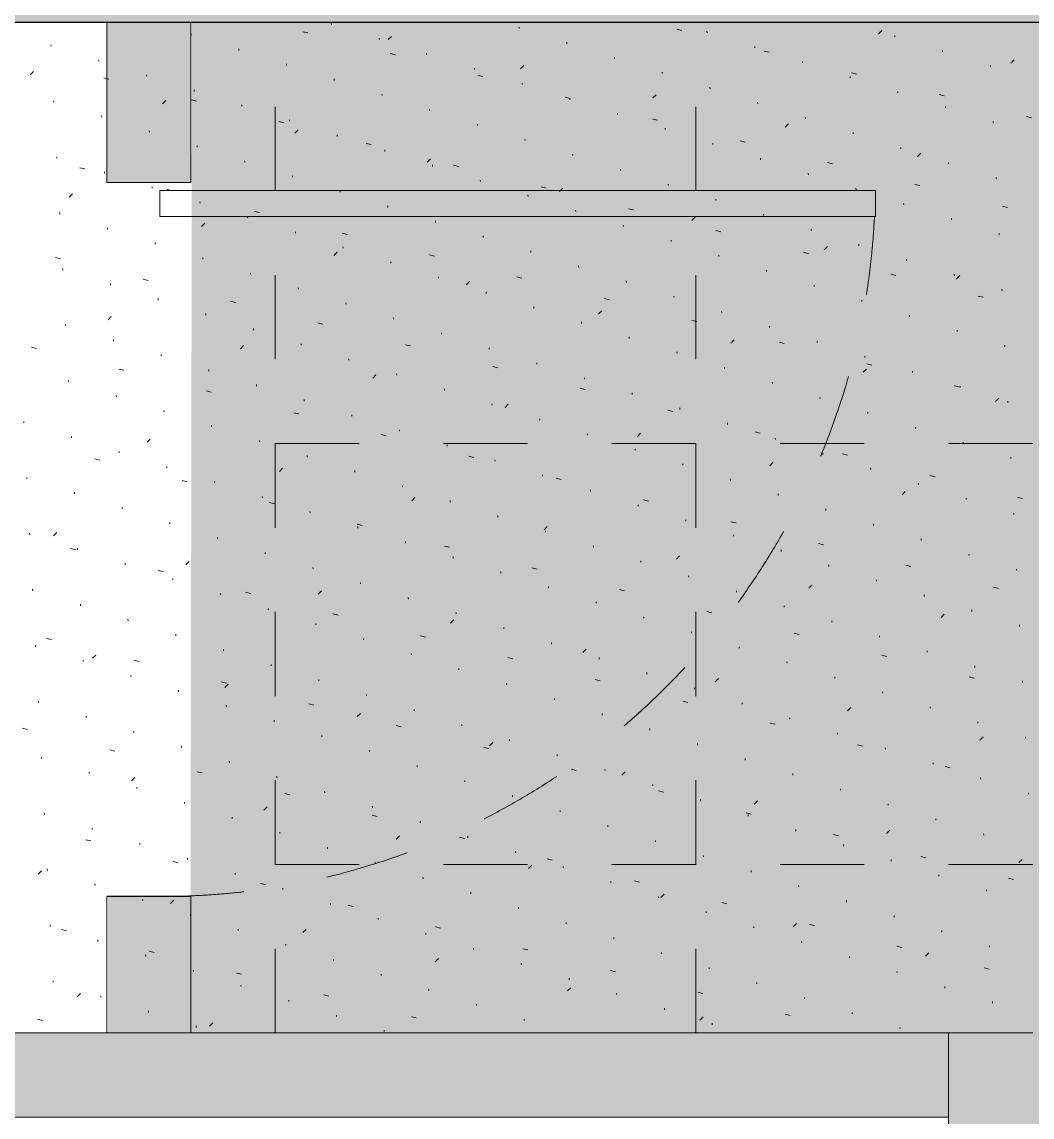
# Model space of a CAD drawing. Header units: metres. Extents: x 106 to 148.5, y -12.7 to 30.
# Drawn here: x 138.934 to 140.134, y 15.143 to 16.444 of the extents above; entities that cross this region are included whole.
import ezdxf

# ---------------------------------------------------------------- set-up
doc = ezdxf.new("R2010")
doc.units = ezdxf.units.M
doc.header["$LTSCALE"] = 0.508
doc.linetypes.add('STYLE_05', pattern=[0.208282, 0.069427, -0.138855])
doc.layers.add('Campiture', color=7, linetype='Continuous')
doc.layers.add('Palazzina IT', color=7, linetype='Continuous')

# ---------------------------------------------------------------- blocks, each defined once
blk = doc.blocks.new('Gruppo')
at = {"color": 253, "linetype": 'Continuous', "lineweight": 13}
for p, q in [((-25.9056, 135.9455), (-25.9057, 135.9472)), ((-25.6824, 135.9406), (-25.6825, 135.9423)), ((-26.0721, 135.9326), (-26.0722, 135.9343)), ((-25.9335, 135.9354), (-25.9394, 135.9368)), ((-25.8489, 135.9277), (-25.849, 135.9294)), ((-25.8343, 135.9314), (-25.8382, 135.9275)), ((-25.4894, 135.9384), (-25.4953, 135.9399)), ((-25.4593, 135.9357), (-25.4594, 135.9374)), ((-25.2518, 135.9383), (-25.2557, 135.9344)), ((-25.2361, 135.9307), (-25.2362, 135.9325)), ((-26.2386, 135.9197), (-26.2387, 135.9214)), ((-26.0154, 135.9147), (-26.0155, 135.9165)), ((-25.6258, 135.9227), (-25.6259, 135.9245)), ((-25.4026, 135.9178), (-25.4027, 135.9195)), ((-26.1819, 135.9018), (-26.182, 135.9035)), ((-25.8296, 135.9095), (-25.8356, 135.9109)), ((-25.7923, 135.9098), (-25.7924, 135.9115)), ((-25.5691, 135.9049), (-25.5692, 135.9066)), ((-25.3855, 135.9125), (-25.3914, 135.914)), ((-25.1795, 135.9129), (-25.1796, 135.9146)), ((-25.0946, 135.9037), (-25.0985, 135.8997)), ((-25.9588, 135.8969), (-25.9589, 135.8986)), ((-25.7356, 135.892), (-25.7357, 135.8937)), ((-25.6771, 135.8967), (-25.681, 135.8928)), ((-25.346, 135.9), (-25.3461, 135.9017)), ((-25.1228, 135.8951), (-25.1229, 135.8968)), ((-26.2596, 135.8898), (-26.2635, 135.8859)), ((-26.1699, 135.8805), (-26.1758, 135.882)), ((-26.1253, 135.884), (-26.1254, 135.8857)), ((-25.9021, 135.8791), (-25.9022, 135.8808)), ((-25.7258, 135.8836), (-25.7317, 135.885)), ((-25.5125, 135.8871), (-25.5125, 135.8888)), ((-25.2893, 135.8821), (-25.2894, 135.8839)), ((-25.2816, 135.8866), (-25.2876, 135.8881)), ((-26.0686, 135.8661), (-26.0687, 135.8679)), ((-25.679, 135.8741), (-25.679, 135.8759)), ((-25.4558, 135.8692), (-25.4559, 135.8709)), ((-25.2326, 135.8643), (-25.2327, 135.866)), ((-26.2351, 135.8532), (-26.2352, 135.8549)), ((-26.1024, 135.8552), (-26.1063, 135.8513)), ((-26.066, 135.8546), (-26.072, 135.8561)), ((-25.8454, 135.8612), (-25.8455, 135.8629)), ((-25.6219, 135.8577), (-25.6278, 135.8591)), ((-25.6223, 135.8563), (-25.6224, 135.858)), ((-25.5199, 135.8621), (-25.5238, 135.8582)), ((-25.3991, 135.8514), (-25.3992, 135.8531)), ((-25.1777, 135.8607), (-25.1837, 135.8622)), ((-26.0119, 135.8483), (-26.012, 135.85)), ((-25.7888, 135.8434), (-25.7889, 135.8451)), ((-25.5656, 135.8385), (-25.5657, 135.8402)), ((-25.176, 135.8465), (-25.1761, 135.8482)), ((-26.1784, 135.8354), (-26.1785, 135.8371)), ((-25.9622, 135.8287), (-25.9681, 135.8302)), ((-25.9553, 135.8305), (-25.9554, 135.8322)), ((-25.7321, 135.8255), (-25.7322, 135.8273)), ((-25.518, 135.8318), (-25.524, 135.8332)), ((-25.3627, 135.8274), (-25.3666, 135.8235)), ((-25.3425, 135.8335), (-25.3426, 135.8353)), ((-25.1193, 135.8286), (-25.1194, 135.8303)), ((-25.0739, 135.8348), (-25.0798, 135.8363)), ((-26.1218, 135.8175), (-26.1219, 135.8193)), ((-25.9452, 135.8205), (-25.9491, 135.8166)), ((-25.8986, 135.8126), (-25.8987, 135.8143)), ((-25.509, 135.8206), (-25.5091, 135.8223)), ((-25.2858, 135.8157), (-25.2859, 135.8174)), ((-26.0651, 135.7997), (-26.0652, 135.8014)), ((-25.8583, 135.8028), (-25.8642, 135.8043)), ((-25.6755, 135.8077), (-25.6756, 135.8094)), ((-25.4523, 135.8028), (-25.4524, 135.8045)), ((-25.4141, 135.8059), (-25.4201, 135.8073)), ((-25.2292, 135.7979), (-25.2293, 135.7996)), ((-26.2316, 135.7868), (-26.2317, 135.7885)), ((-25.842, 135.7948), (-25.8421, 135.7965)), ((-25.6188, 135.7899), (-25.6189, 135.7916)), ((-25.3957, 135.7849), (-25.3957, 135.7867)), ((-25.2055, 135.7928), (-25.2094, 135.7888)), ((-26.1986, 135.7739), (-26.2045, 135.7754)), ((-26.0085, 135.7819), (-26.0086, 135.7836)), ((-25.788, 135.7859), (-25.7919, 135.7819)), ((-25.7853, 135.7769), (-25.7854, 135.7787)), ((-25.7544, 135.7769), (-25.7604, 135.7784)), ((-25.5622, 135.772), (-25.5622, 135.7737)), ((-25.3103, 135.78), (-25.3162, 135.7814)), ((-25.1725, 135.78), (-25.1726, 135.7817)), ((-26.175, 135.7689), (-26.175, 135.7707)), ((-25.9518, 135.764), (-25.9519, 135.7657)), ((-25.7286, 135.7591), (-25.7287, 135.7608)), ((-25.339, 135.7671), (-25.3391, 135.7688)), ((-25.1158, 135.7622), (-25.1159, 135.7639)), ((-26.1183, 135.7511), (-26.1184, 135.7528)), ((-26.0947, 135.748), (-26.1006, 135.7495)), ((-25.8951, 135.7462), (-25.8952, 135.7479)), ((-25.6506, 135.7511), (-25.6565, 135.7525)), ((-25.6308, 135.7512), (-25.6347, 135.7473)), ((-25.5055, 135.7542), (-25.5056, 135.7559)), ((-25.2823, 135.7493), (-25.2824, 135.751)), ((-25.2064, 135.7541), (-25.2123, 135.7556)), ((-26.2133, 135.7443), (-26.2172, 135.7404)), ((-26.0616, 135.7333), (-26.0617, 135.735)), ((-25.672, 135.7413), (-25.6721, 135.743)), ((-25.4488, 135.7363), (-25.4489, 135.7381)), ((-26.2281, 135.7203), (-26.2282, 135.7221)), ((-25.9908, 135.7221), (-25.9968, 135.7236)), ((-25.8385, 135.7283), (-25.8386, 135.7301)), ((-25.6153, 135.7234), (-25.6154, 135.7251)), ((-25.5467, 135.7252), (-25.5526, 135.7266)), ((-25.2257, 135.7314), (-25.2258, 135.7331)), ((-25.1025, 135.7282), (-25.1085, 135.7297)), ((-26.0561, 135.7096), (-26.06, 135.7057)), ((-26.005, 135.7154), (-26.0051, 135.7171)), ((-25.7818, 135.7105), (-25.7819, 135.7122)), ((-25.4736, 135.7165), (-25.4775, 135.7126)), ((-25.3922, 135.7185), (-25.3923, 135.7202)), ((-25.169, 135.7136), (-25.1691, 135.7153)), ((-26.1715, 135.7025), (-26.1716, 135.7042)), ((-25.9483, 135.6976), (-25.9484, 135.6993)), ((-25.887, 135.6962), (-25.8929, 135.6977)), ((-25.5587, 135.7056), (-25.5588, 135.7073)), ((-25.4428, 135.6993), (-25.4488, 135.7007)), ((-25.3355, 135.7007), (-25.3356, 135.7024)), ((-25.1124, 135.6957), (-25.1125, 135.6974)), ((-26.1148, 135.6847), (-26.1149, 135.6864)), ((-25.7252, 135.6927), (-25.7253, 135.6944)), ((-25.502, 135.6877), (-25.5021, 135.6895)), ((-25.2789, 135.6828), (-25.2789, 135.6845)), ((-25.8989, 135.675), (-25.9028, 135.671)), ((-25.8917, 135.6797), (-25.8918, 135.6815)), ((-25.7831, 135.6703), (-25.789, 135.6718)), ((-25.6685, 135.6748), (-25.6686, 135.6765)), ((-25.4454, 135.6699), (-25.4454, 135.6716)), ((-25.3389, 135.6734), (-25.3449, 135.6748)), ((-25.3164, 135.6819), (-25.3203, 135.678)), ((-26.2272, 135.6673), (-26.2332, 135.6688)), ((-26.0582, 135.6668), (-26.0582, 135.6685)), ((-25.835, 135.6619), (-25.8351, 135.6636)), ((-25.6118, 135.657), (-25.6119, 135.6587)), ((-25.2222, 135.665), (-25.2223, 135.6667)), ((-26.2247, 135.6539), (-26.2247, 135.6556)), ((-26.0015, 135.649), (-26.0016, 135.6507)), ((-25.7783, 135.6441), (-25.7784, 135.6458)), ((-25.6792, 135.6444), (-25.6852, 135.6459)), ((-25.3887, 135.6521), (-25.3888, 135.6538)), ((-25.2351, 135.6475), (-25.241, 135.6489)), ((-25.1655, 135.6471), (-25.1656, 135.6488)), ((-25.1592, 135.6472), (-25.1631, 135.6433)), ((-26.168, 135.6361), (-26.1681, 135.6378)), ((-26.1234, 135.6414), (-26.1293, 135.6429)), ((-25.9448, 135.6311), (-25.9449, 135.6329)), ((-25.7417, 135.6403), (-25.7456, 135.6364)), ((-25.5552, 135.6391), (-25.5553, 135.6409)), ((-25.332, 135.6342), (-25.3321, 135.6359)), ((-25.1089, 135.6293), (-25.109, 135.631)), ((-26.1113, 135.6182), (-26.1114, 135.6199)), ((-26.0195, 135.6155), (-26.0254, 135.617)), ((-25.7217, 135.6262), (-25.7218, 135.6279)), ((-25.5753, 135.6185), (-25.5813, 135.62)), ((-25.4985, 135.6213), (-25.4986, 135.623)), ((-25.2754, 135.6164), (-25.2755, 135.6181)), ((-25.1312, 135.6216), (-25.1371, 135.623)), ((-25.8882, 135.6133), (-25.8883, 135.615)), ((-25.665, 135.6084), (-25.6651, 135.6101)), ((-25.5845, 135.6056), (-25.5884, 135.6017)), ((-25.4419, 135.6035), (-25.442, 135.6052)), ((-26.167, 135.5987), (-26.1709, 135.5948)), ((-26.0547, 135.6004), (-26.0548, 135.6021)), ((-25.9156, 135.5896), (-25.9216, 135.5911)), ((-25.8315, 135.5955), (-25.8316, 135.5972)), ((-25.6084, 135.5905), (-25.6085, 135.5922)), ((-25.4715, 135.5926), (-25.4774, 135.5941)), ((-25.2187, 135.5985), (-25.2188, 135.6002)), ((-26.2212, 135.5875), (-26.2213, 135.5892)), ((-25.998, 135.5825), (-25.9981, 135.5843)), ((-25.7749, 135.5776), (-25.7749, 135.5793)), ((-25.3852, 135.5856), (-25.3853, 135.5873)), ((-25.1621, 135.5807), (-25.1621, 135.5824)), ((-26.1645, 135.5696), (-26.1646, 135.5713)), ((-25.9414, 135.5647), (-25.9414, 135.5664)), ((-25.8117, 135.5637), (-25.8177, 135.5652)), ((-25.5517, 135.5727), (-25.5518, 135.5744)), ((-25.4273, 135.571), (-25.4312, 135.5671)), ((-25.3676, 135.5667), (-25.3735, 135.5682)), ((-25.3286, 135.5678), (-25.3286, 135.5695)), ((-26.2559, 135.5607), (-26.2618, 135.5622)), ((-26.1079, 135.5518), (-26.1079, 135.5535)), ((-26.0098, 135.5641), (-26.0137, 135.5602)), ((-25.7182, 135.5598), (-25.7183, 135.5615)), ((-25.495, 135.5549), (-25.4951, 135.5566)), ((-25.1054, 135.5628), (-25.1055, 135.5646)), ((-25.8847, 135.5469), (-25.8848, 135.5486)), ((-25.7079, 135.5378), (-25.7138, 135.5393)), ((-25.6615, 135.5419), (-25.6616, 135.5436)), ((-25.2719, 135.5499), (-25.272, 135.5516)), ((-25.2637, 135.5409), (-25.2697, 135.5423)), ((-26.152, 135.5348), (-26.158, 135.5363)), ((-26.0512, 135.5339), (-26.0513, 135.5357)), ((-25.8526, 135.5294), (-25.8565, 135.5255)), ((-25.828, 135.529), (-25.8281, 135.5307)), ((-25.4384, 135.537), (-25.4385, 135.5387)), ((-25.2701, 135.5363), (-25.274, 135.5324)), ((-25.2152, 135.5321), (-25.2153, 135.5338)), ((-26.2177, 135.521), (-26.2178, 135.5227)), ((-25.9945, 135.5161), (-25.9946, 135.5178)), ((-25.604, 135.5119), (-25.6099, 135.5134)), ((-25.6049, 135.5241), (-25.605, 135.5258)), ((-25.3817, 135.5192), (-25.3818, 135.5209)), ((-25.1599, 135.515), (-25.1658, 135.5164)), ((-25.1586, 135.5142), (-25.1587, 135.516)), ((-26.161, 135.5032), (-26.1611, 135.5049)), ((-26.0482, 135.5089), (-26.0541, 135.5104)), ((-25.9379, 135.4983), (-25.938, 135.5)), ((-25.7714, 135.5112), (-25.7715, 135.5129)), ((-25.5482, 135.5062), (-25.5483, 135.508)), ((-25.3251, 135.5013), (-25.3252, 135.503)), ((-25.1129, 135.5016), (-25.1168, 135.4977)), ((-26.1044, 135.4853), (-26.1045, 135.4871)), ((-25.7147, 135.4933), (-25.7148, 135.495)), ((-25.6954, 135.4947), (-25.6993, 135.4908)), ((-25.5001, 135.486), (-25.5061, 135.4875)), ((-25.4916, 135.4884), (-25.4917, 135.4901)), ((-25.1019, 135.4964), (-25.102, 135.4981)), ((-26.2709, 135.4724), (-26.271, 135.4741)), ((-25.9443, 135.483), (-25.9502, 135.4845)), ((-25.8812, 135.4804), (-25.8813, 135.4821)), ((-25.6581, 135.4755), (-25.6581, 135.4772)), ((-25.2684, 135.4835), (-25.2685, 135.4852)), ((-26.0477, 135.4675), (-26.0478, 135.4692)), ((-25.8246, 135.4626), (-25.8246, 135.4643)), ((-25.4349, 135.4706), (-25.435, 135.4723)), ((-25.3963, 135.4601), (-25.4022, 135.4616)), ((-25.2118, 135.4656), (-25.2118, 135.4674)), ((-26.2142, 135.4546), (-26.2143, 135.4563)), ((-26.1207, 135.4532), (-26.1246, 135.4493)), ((-25.991, 135.4497), (-25.9911, 135.4514)), ((-25.8404, 135.4571), (-25.8463, 135.4586)), ((-25.6014, 135.4576), (-25.6015, 135.4594)), ((-25.5382, 135.4601), (-25.5421, 135.4562)), ((-25.3782, 135.4527), (-25.3783, 135.4544)), ((-25.1551, 135.4478), (-25.1552, 135.4495)), ((-26.1575, 135.4367), (-26.1576, 135.4385)), ((-25.7679, 135.4447), (-25.768, 135.4464)), ((-25.5447, 135.4398), (-25.5448, 135.4415)), ((-25.3216, 135.4349), (-25.3217, 135.4366)), ((-25.2924, 135.4342), (-25.2983, 135.4357)), ((-26.1807, 135.4282), (-26.1866, 135.4297)), ((-25.9344, 135.4318), (-25.9345, 135.4335)), ((-25.7365, 135.4312), (-25.7425, 135.4327)), ((-25.7112, 135.4269), (-25.7113, 135.4286)), ((-25.4881, 135.422), (-25.4882, 135.4237)), ((-25.381, 135.4254), (-25.3849, 135.4215)), ((-25.0984, 135.43), (-25.0985, 135.4317)), ((-26.1009, 135.4189), (-26.101, 135.4206)), ((-25.9635, 135.4185), (-25.9674, 135.4146)), ((-25.8777, 135.414), (-25.8778, 135.4157)), ((-25.6546, 135.409), (-25.6547, 135.4108)), ((-25.2649, 135.417), (-25.265, 135.4188)), ((-25.1885, 135.4083), (-25.1945, 135.4098)), ((-26.2674, 135.406), (-26.2675, 135.4077)), ((-26.0768, 135.4023), (-26.0828, 135.4038)), ((-26.0442, 135.4011), (-26.0443, 135.4028)), ((-25.8211, 135.3961), (-25.8212, 135.3978)), ((-25.6327, 135.4053), (-25.6386, 135.4068)), ((-25.4314, 135.4041), (-25.4315, 135.4058)), ((-25.2083, 135.3992), (-25.2084, 135.4009)), ((-26.2107, 135.3881), (-26.2108, 135.3899)), ((-25.9876, 135.3832), (-25.9877, 135.3849)), ((-25.8063, 135.3838), (-25.8102, 135.3799)), ((-25.5979, 135.3912), (-25.598, 135.3929)), ((-25.3748, 135.3863), (-25.3749, 135.388)), ((-25.2238, 135.3907), (-25.2277, 135.3868)), ((-25.1516, 135.3814), (-25.1517, 135.3831)), ((-25.0847, 135.3824), (-25.0906, 135.3839)), ((-26.1541, 135.3703), (-26.1542, 135.372)), ((-25.9729, 135.3764), (-25.9789, 135.3779)), ((-25.7644, 135.3783), (-25.7645, 135.38)), ((-25.5413, 135.3734), (-25.5413, 135.3751)), ((-25.5288, 135.3794), (-25.5347, 135.3809)), ((-25.3181, 135.3684), (-25.3182, 135.3702)), ((-25.9309, 135.3654), (-25.931, 135.3671)), ((-25.7078, 135.3604), (-25.7078, 135.3622)), ((-25.4846, 135.3555), (-25.4847, 135.3572)), ((-25.095, 135.3635), (-25.095, 135.3652)), ((-26.0974, 135.3525), (-26.0975, 135.3542)), ((-25.8691, 135.3505), (-25.875, 135.352)), ((-25.8742, 135.3475), (-25.8743, 135.3492)), ((-25.6491, 135.3492), (-25.653, 135.3453)), ((-25.6511, 135.3426), (-25.6512, 135.3443)), ((-25.4249, 135.3535), (-25.4309, 135.355)), ((-25.2614, 135.3506), (-25.2615, 135.3523)), ((-26.2639, 135.3395), (-26.264, 135.3412)), ((-26.2316, 135.3423), (-26.2355, 135.3384)), ((-26.0407, 135.3346), (-26.0408, 135.3363)), ((-25.8176, 135.3297), (-25.8177, 135.3314)), ((-25.4279, 135.3377), (-25.428, 135.3394)), ((-25.2048, 135.3328), (-25.2049, 135.3345)), ((-26.2093, 135.3216), (-26.2153, 135.3231)), ((-26.2072, 135.3217), (-26.2073, 135.3234)), ((-25.9841, 135.3168), (-25.9842, 135.3185)), ((-25.7652, 135.3246), (-25.7711, 135.3261)), ((-25.5944, 135.3248), (-25.5945, 135.3265)), ((-25.3713, 135.3198), (-25.3714, 135.3216)), ((-25.3211, 135.3276), (-25.327, 135.3291)), ((-26.1506, 135.3039), (-26.1507, 135.3056)), ((-26.0744, 135.3076), (-26.0783, 135.3037)), ((-25.7609, 135.3118), (-25.761, 135.3136)), ((-25.5378, 135.3069), (-25.5379, 135.3086)), ((-25.4919, 135.3145), (-25.4958, 135.3106)), ((-25.1481, 135.3149), (-25.1482, 135.3166)), ((-26.1055, 135.2957), (-26.1114, 135.2972)), ((-25.9274, 135.2989), (-25.9275, 135.3006)), ((-25.7043, 135.294), (-25.7044, 135.2957)), ((-25.6613, 135.2987), (-25.6673, 135.3002)), ((-25.3146, 135.302), (-25.3147, 135.3037)), ((-25.2172, 135.3017), (-25.2231, 135.3032)), ((-25.0915, 135.2971), (-25.0916, 135.2988)), ((-26.0939, 135.286), (-26.094, 135.2877)), ((-25.8708, 135.2811), (-25.8709, 135.2828)), ((-25.4811, 135.2891), (-25.4812, 135.2908)), ((-25.3347, 135.2798), (-25.3386, 135.2759)), ((-25.258, 135.2842), (-25.2581, 135.2859)), ((-26.2604, 135.2731), (-26.2605, 135.2748)), ((-26.0373, 135.2682), (-26.0374, 135.2699)), ((-26.0016, 135.2698), (-26.0075, 135.2713)), ((-25.9172, 135.2729), (-25.9211, 135.269)), ((-25.6476, 135.2762), (-25.6477, 135.2779)), ((-25.5575, 135.2728), (-25.5634, 135.2743)), ((-25.4245, 135.2712), (-25.4245, 135.273)), ((-25.2013, 135.2663), (-25.2014, 135.268)), ((-25.1133, 135.2758), (-25.1193, 135.2773)), ((-26.2038, 135.2552), (-26.2038, 135.257)), ((-25.8141, 135.2632), (-25.8142, 135.265)), ((-25.591, 135.2583), (-25.591, 135.26)), ((-25.3678, 135.2534), (-25.3679, 135.2551)), ((-25.9806, 135.2503), (-25.9807, 135.252)), ((-25.8977, 135.2439), (-25.9037, 135.2454)), ((-25.7574, 135.2454), (-25.7575, 135.2471)), ((-25.5343, 135.2405), (-25.5344, 135.2422)), ((-25.4536, 135.2469), (-25.4595, 135.2484)), ((-25.1775, 135.2452), (-25.1814, 135.2413)), ((-25.1446, 135.2485), (-25.1447, 135.2502)), ((-26.1471, 135.2374), (-26.1472, 135.2391)), ((-25.9239, 135.2325), (-25.924, 135.2342)), ((-25.76, 135.2383), (-25.7639, 135.2344)), ((-25.7008, 135.2276), (-25.7009, 135.2293)), ((-25.3111, 135.2356), (-25.3112, 135.2373)), ((-25.088, 135.2306), (-25.0881, 135.2324)), ((-26.238, 135.215), (-26.2439, 135.2165)), ((-26.0904, 135.2196), (-26.0905, 135.2213)), ((-25.8673, 135.2146), (-25.8674, 135.2164)), ((-25.7939, 135.218), (-25.7998, 135.2195)), ((-25.4776, 135.2226), (-25.4777, 135.2244)), ((-25.3497, 135.221), (-25.3557, 135.2225)), ((-25.2545, 135.2177), (-25.2546, 135.2194)), ((-26.2569, 135.2066), (-26.257, 135.2084)), ((-26.0338, 135.2017), (-26.0339, 135.2034)), ((-25.6441, 135.2097), (-25.6442, 135.2114)), ((-25.6028, 135.2036), (-25.6067, 135.1997)), ((-25.421, 135.2048), (-25.4211, 135.2065)), ((-25.1978, 135.1999), (-25.1979, 135.2016)), ((-26.2003, 135.1888), (-26.2004, 135.1905)), ((-26.1853, 135.1967), (-26.1892, 135.1928)), ((-26.1341, 135.1891), (-26.1401, 135.1906)), ((-25.8106, 135.1968), (-25.8107, 135.1985)), ((-25.69, 135.1921), (-25.6959, 135.1936)), ((-25.5875, 135.1919), (-25.5876, 135.1936)), ((-25.3643, 135.187), (-25.3644, 135.1887)), ((-25.2459, 135.1951), (-25.2518, 135.1966)), ((-25.9771, 135.1839), (-25.9772, 135.1856)), ((-25.754, 135.179), (-25.7541, 135.1807)), ((-25.5308, 135.174), (-25.5309, 135.1758)), ((-25.1412, 135.182), (-25.1413, 135.1838)), ((-26.1436, 135.171), (-26.1437, 135.1727)), ((-26.0303, 135.1632), (-26.0362, 135.1647)), ((-26.0281, 135.162), (-26.032, 135.1581)), ((-25.9205, 135.166), (-25.9206, 135.1678)), ((-25.6973, 135.1611), (-25.6974, 135.1628)), ((-25.5861, 135.1662), (-25.5921, 135.1677)), ((-25.4456, 135.1689), (-25.4495, 135.165)), ((-25.3077, 135.1691), (-25.3077, 135.1708)), ((-25.142, 135.1692), (-25.1479, 135.1707)), ((-25.0845, 135.1642), (-25.0846, 135.1659)), ((-26.087, 135.1531), (-26.087, 135.1548)), ((-25.8638, 135.1482), (-25.8639, 135.1499)), ((-25.4742, 135.1562), (-25.4742, 135.1579)), ((-25.251, 135.1513), (-25.2511, 135.153)), ((-26.2535, 135.1402), (-26.2535, 135.1419)), ((-26.0303, 135.1353), (-26.0304, 135.137)), ((-25.9264, 135.1373), (-25.9323, 135.1388)), ((-25.6406, 135.1433), (-25.6407, 135.145)), ((-25.4823, 135.1403), (-25.4882, 135.1418)), ((-25.4175, 135.1384), (-25.4176, 135.1401)), ((-26.1968, 135.1224), (-26.1969, 135.1241)), ((-25.8709, 135.1274), (-25.8748, 135.1235)), ((-25.8071, 135.1304), (-25.8072, 135.1321)), ((-25.584, 135.1254), (-25.5841, 135.1272)), ((-25.2884, 135.1343), (-25.2923, 135.1304)), ((-25.1943, 135.1334), (-25.1944, 135.1352)), ((-26.2667, 135.1084), (-26.2726, 135.1098)), ((-25.9736, 135.1174), (-25.9737, 135.1192)), ((-25.8225, 135.1114), (-25.8285, 135.1129)), ((-25.7505, 135.1125), (-25.7506, 135.1142)), ((-25.3784, 135.1144), (-25.3843, 135.1159)), ((-25.3608, 135.1205), (-25.3609, 135.1222)), ((-25.1377, 135.1156), (-25.1378, 135.1173)), ((-26.1401, 135.1045), (-26.1402, 135.1062)), ((-25.917, 135.0996), (-25.9171, 135.1013)), ((-25.5273, 135.1076), (-25.5274, 135.1093)), ((-25.3042, 135.1027), (-25.3043, 135.1044)), ((-25.1312, 135.0996), (-25.1351, 135.0957)), ((-25.081, 135.0978), (-25.0811, 135.0995)), ((-26.1628, 135.0825), (-26.1687, 135.084)), ((-26.0835, 135.0867), (-26.0836, 135.0884)), ((-25.7187, 135.0855), (-25.7246, 135.087)), ((-25.7137, 135.0927), (-25.7176, 135.0888)), ((-25.6938, 135.0947), (-25.6939, 135.0964)), ((-25.4707, 135.0898), (-25.4708, 135.0915)), ((-25.2745, 135.0885), (-25.2805, 135.09)), ((-25.2475, 135.0848), (-25.2476, 135.0865)), ((-26.25, 135.0738), (-26.2501, 135.0755)), ((-25.8603, 135.0818), (-25.8604, 135.0835)), ((-25.6372, 135.0768), (-25.6373, 135.0786)), ((-25.414, 135.0719), (-25.4141, 135.0736)), ((-26.0589, 135.0566), (-26.0649, 135.0581)), ((-26.0268, 135.0688), (-26.0269, 135.0706)), ((-25.8037, 135.0639), (-25.8038, 135.0656)), ((-25.6148, 135.0596), (-25.6207, 135.0611)), ((-25.5805, 135.059), (-25.5806, 135.0607)), ((-25.5565, 135.058), (-25.5604, 135.0541)), ((-25.1909, 135.067), (-25.1909, 135.0687)), ((-25.1707, 135.0626), (-25.1766, 135.0641)), ((-26.1933, 135.0559), (-26.1934, 135.0576)), ((-26.139, 135.0511), (-26.1429, 135.0472)), ((-25.9702, 135.051), (-25.9702, 135.0527)), ((-25.747, 135.0461), (-25.7471, 135.0478)), ((-25.3574, 135.0541), (-25.3574, 135.0558)), ((-25.1342, 135.0492), (-25.1343, 135.0509)), ((-26.1367, 135.0381), (-26.1367, 135.0398)), ((-25.9551, 135.0307), (-25.961, 135.0322)), ((-25.9135, 135.0332), (-25.9136, 135.0349)), ((-25.5238, 135.0412), (-25.5239, 135.0429)), ((-25.5109, 135.0337), (-25.5169, 135.0352)), ((-25.3007, 135.0362), (-25.3008, 135.0379)), ((-25.0775, 135.0313), (-25.0776, 135.033)), ((-26.08, 135.0202), (-26.0801, 135.022)), ((-25.6903, 135.0282), (-25.6904, 135.03)), ((-25.4672, 135.0233), (-25.4673, 135.025)), ((-25.3993, 135.0234), (-25.4032, 135.0195)), ((-25.244, 135.0184), (-25.2441, 135.0201)), ((-26.2465, 135.0073), (-26.2466, 135.009)), ((-25.9818, 135.0165), (-25.9857, 135.0126)), ((-25.8512, 135.0048), (-25.8571, 135.0063)), ((-25.8568, 135.0153), (-25.8569, 135.017)), ((-25.6337, 135.0104), (-25.6338, 135.0121)), ((-25.4071, 135.0078), (-25.413, 135.0093)), ((-25.4105, 135.0055), (-25.4106, 135.0072)), ((-26.0233, 135.0024), (-26.0234, 135.0041)), ((-25.8002, 134.9975), (-25.8003, 134.9992)), ((-25.577, 134.9926), (-25.5771, 134.9943)), ((-25.1874, 135.0005), (-25.1875, 135.0023)), ((-26.1898, 134.9895), (-26.1899, 134.9912)), ((-25.9667, 134.9846), (-25.9668, 134.9863)), ((-25.8246, 134.9818), (-25.8285, 134.9779)), ((-25.7473, 134.9789), (-25.7533, 134.9804)), ((-25.7435, 134.9796), (-25.7436, 134.9814)), ((-25.3539, 134.9876), (-25.354, 134.9893)), ((-25.3032, 134.9819), (-25.3091, 134.9834)), ((-25.2421, 134.9887), (-25.246, 134.9848)), ((-25.1307, 134.9827), (-25.1308, 134.9844)), ((-26.1915, 134.9759), (-26.1974, 134.9773)), ((-26.1332, 134.9716), (-26.1333, 134.9734)), ((-25.91, 134.9667), (-25.9101, 134.9684)), ((-25.5204, 134.9747), (-25.5205, 134.9764)), ((-25.2972, 134.9698), (-25.2973, 134.9715)), ((-26.0765, 134.9538), (-26.0766, 134.9555)), ((-25.6869, 134.9618), (-25.687, 134.9635)), ((-25.6435, 134.953), (-25.6494, 134.9545)), ((-25.4637, 134.9569), (-25.4638, 134.9586)), ((-25.2406, 134.9519), (-25.2406, 134.9537)), ((-25.1993, 134.956), (-25.2053, 134.9575)), ((-25.0849, 134.954), (-25.0888, 134.9501)), ((-26.243, 134.9409), (-26.2431, 134.9426)), ((-26.0876, 134.95), (-26.0935, 134.9514)), ((-25.8534, 134.9489), (-25.8534, 134.9506)), ((-25.6674, 134.9471), (-25.6713, 134.9432)), ((-25.6302, 134.944), (-25.6303, 134.9457)), ((-25.407, 134.939), (-25.4071, 134.9407)), ((-26.2499, 134.9402), (-26.2538, 134.9363)), ((-26.0199, 134.936), (-26.0199, 134.9377)), ((-25.7967, 134.931), (-25.7968, 134.9328)), ((-25.5735, 134.9261), (-25.5736, 134.9278)), ((-25.5396, 134.9271), (-25.5455, 134.9286)), ((-25.1839, 134.9341), (-25.184, 134.9358)), ((-25.0954, 134.9301), (-25.1014, 134.9316)), ((-26.1863, 134.923), (-26.1864, 134.9248)), ((-25.9837, 134.9241), (-25.9897, 134.9255)), ((-25.9632, 134.9181), (-25.9633, 134.9198)), ((-25.74, 134.9132), (-25.7401, 134.9149)), ((-25.3504, 134.9212), (-25.3505, 134.9229)), ((-25.1272, 134.9163), (-25.1273, 134.918)), ((-26.1297, 134.9052), (-26.1298, 134.9069)), ((-26.0927, 134.9056), (-26.0966, 134.9017)), ((-25.9065, 134.9003), (-25.9066, 134.902)), ((-25.5169, 134.9083), (-25.517, 134.91)), ((-25.5102, 134.9125), (-25.5141, 134.9086)), ((-25.4357, 134.9012), (-25.4417, 134.9027)), ((-25.2937, 134.9033), (-25.2938, 134.9051)), ((-26.073, 134.8874), (-26.0731, 134.8891)), ((-25.8799, 134.8982), (-25.8858, 134.8996)), ((-25.6834, 134.8954), (-25.6835, 134.8971)), ((-25.4602, 134.8904), (-25.4603, 134.8921)), ((-26.2395, 134.8744), (-26.2396, 134.8762)), ((-25.8499, 134.8824), (-25.85, 134.8842)), ((-25.6267, 134.8775), (-25.6268, 134.8792)), ((-25.353, 134.8778), (-25.3569, 134.8739)), ((-25.3318, 134.8753), (-25.3378, 134.8768)), ((-25.2371, 134.8855), (-25.2372, 134.8872)), ((-26.2201, 134.8692), (-26.2261, 134.8707)), ((-26.0164, 134.8695), (-26.0165, 134.8712)), ((-25.9355, 134.8709), (-25.9394, 134.867)), ((-25.7932, 134.8646), (-25.7933, 134.8663)), ((-25.776, 134.8723), (-25.7819, 134.8738)), ((-25.4036, 134.8726), (-25.4037, 134.8743)), ((-25.1804, 134.8677), (-25.1805, 134.8694)), ((-26.1829, 134.8566), (-26.183, 134.8583)), ((-25.9597, 134.8517), (-25.9598, 134.8534)), ((-25.5701, 134.8597), (-25.5702, 134.8614)), ((-25.3469, 134.8547), (-25.347, 134.8565)), ((-25.228, 134.8494), (-25.2339, 134.8509)), ((-25.1238, 134.8498), (-25.1238, 134.8515)), ((-26.1262, 134.8388), (-26.1263, 134.8405)), ((-26.1163, 134.8434), (-26.1222, 134.8448)), ((-25.7366, 134.8468), (-25.7366, 134.8485)), ((-25.6721, 134.8464), (-25.6781, 134.8479)), ((-25.5134, 134.8418), (-25.5135, 134.8435)), ((-25.2902, 134.8369), (-25.2903, 134.8386)), ((-25.1958, 134.8431), (-25.1997, 134.8392)), ((-25.9031, 134.8338), (-25.9031, 134.8355)), ((-25.7783, 134.8362), (-25.7822, 134.8323)), ((-25.6799, 134.8289), (-25.68, 134.8306)), ((-25.4567, 134.824), (-25.4568, 134.8257)), ((-25.1241, 134.8235), (-25.13, 134.825)), ((-26.0695, 134.8209), (-26.0696, 134.8226)), ((-26.0124, 134.8175), (-26.0183, 134.8189)), ((-25.8464, 134.816), (-25.8465, 134.8177)), ((-25.6232, 134.8111), (-25.6233, 134.8128)), ((-25.5682, 134.8205), (-25.5742, 134.822)), ((-25.2336, 134.8191), (-25.2337, 134.8208)), ((-26.236, 134.808), (-26.2361, 134.8097)), ((-26.0129, 134.8031), (-26.013, 134.8048)), ((-25.7897, 134.7982), (-25.7898, 134.7999)), ((-25.6211, 134.8016), (-25.625, 134.7977)), ((-25.4001, 134.8061), (-25.4002, 134.8079)), ((-25.1769, 134.8012), (-25.177, 134.8029)), ((-26.2036, 134.7947), (-26.2075, 134.7908)), ((-26.1794, 134.7902), (-26.1795, 134.7919)), ((-25.9562, 134.7852), (-25.9563, 134.7869)), ((-25.9085, 134.7916), (-25.9145, 134.793)), ((-25.5666, 134.7932), (-25.5667, 134.7949)), ((-25.4644, 134.7946), (-25.4703, 134.7961)), ((-25.3434, 134.7883), (-25.3435, 134.79)), ((-25.1203, 134.7834), (-25.1204, 134.7851)), ((-26.1227, 134.7723), (-26.1228, 134.774)), ((-25.7331, 134.7803), (-25.7332, 134.782)), ((-25.5099, 134.7754), (-25.51, 134.7771)), ((-25.2868, 134.7705), (-25.2869, 134.7722)), ((-26.2488, 134.7626), (-26.2547, 134.7641)), ((-26.0464, 134.76), (-26.0503, 134.7561)), ((-25.8996, 134.7674), (-25.8997, 134.7691)), ((-25.8047, 134.7657), (-25.8106, 134.7671)), ((-25.6764, 134.7625), (-25.6765, 134.7642)), ((-25.4639, 134.7669), (-25.4678, 134.763)), ((-25.4533, 134.7575), (-25.4534, 134.7593)), ((-25.3605, 134.7687), (-25.3664, 134.7702)), ((-26.0661, 134.7545), (-26.0662, 134.7562)), ((-25.8429, 134.7495), (-25.843, 134.7513)), ((-25.2301, 134.7526), (-25.2302, 134.7543))]:
    blk.add_line(p, q, dxfattribs=at)
blk = doc.blocks.new('Gruppo-10')
at = {"color": 251, "linetype": 'Continuous', "lineweight": 15}
blk.add_lwpolyline([(-26.1094, 135.7485), (-25.2594, 135.7485), (-25.2594, 135.7176), (-26.1094, 135.7176)], close=True, dxfattribs=at)
at = {"color": 8, "linetype": 'STYLE_05', "lineweight": 13}
blk.add_open_spline([(-26.1094, 134.9099), (-25.8892, 134.9099), (-25.5042, 135.1237), (-25.2714, 135.4977), (-25.2604, 135.7176)], degree=2, dxfattribs=at)

msp = doc.modelspace()

# ---------------------------------------------------------------- hatches: boundary and pattern name
at = {"layer": 'Campiture', "linetype": 'Continuous', "lineweight": 0}
for color, points in [(254, [(143.9846, 17.843), (144.1346, 17.843), (144.1346, 14.743), (143.9846, 14.743), (143.9846, 14.843), (143.5346, 14.943), (143.5346, 16.443), (137.7327, 16.443), (137.7327, 16.69), (137.7327, 16.693), (137.7327, 17.143), (137.8327, 17.143), (137.8327, 16.693), (143.5346, 16.693), (143.5346, 17.643), (143.9846, 17.743)]), (255, [(139.1346, 16.443), (143.5346, 16.443), (143.5346, 11.943), (140.1346, 11.943), (140.1346, 15.243), (139.134, 15.243), (139.136, 16.443)])]:
    msp.add_hatch(color=color, dxfattribs=at).paths.add_polyline_path(points)

# ---------------------------------------------------------------- linework, layer by layer
at = {"layer": 'Campiture', "color": 8, "linetype": 'STYLE_05', "lineweight": 13}
for p, q in [((139.2346, 15.243), (139.2346, 16.443)), ((139.7346, 15.243), (139.7346, 16.443)), ((143.5346, 15.943), (139.1352, 15.943)), ((143.5346, 15.443), (139.1344, 15.443))]:
    msp.add_line(p, q, dxfattribs=at)
at = {"layer": 'Campiture', "color": 254, "linetype": 'Continuous'}
for points in [[(139.0346, 16.253), (139.0346, 16.443), (139.1346, 16.253), (139.1346, 16.443)], [(139.0364, 15.243), (139.0364, 15.405), (139.1364, 15.243), (139.1364, 15.405)], [(137.2346, 15.143), (137.2346, 15.243), (140.1346, 15.143), (140.1346, 15.243)], [(140.0346, 11.943), (140.0346, 15.243), (140.1346, 11.943), (140.1346, 15.243)]]:
    msp.add_solid(points, dxfattribs=at)
at = {"layer": 'Palazzina IT', "color": 7, "linetype": 'Continuous', "lineweight": 30}
for p, q in [((143.5346, 16.443), (137.7327, 16.443)), ((139.1346, 15.405), (139.0346, 15.405))]:
    msp.add_line(p, q, dxfattribs=at)
at = {"layer": 'Palazzina IT', "color": 7, "linetype": 'Continuous', "lineweight": 15}
for p, q in [((139.0346, 16.253), (139.0346, 16.443)), ((139.1346, 16.253), (139.1346, 16.443)), ((139.1346, 16.253), (139.0346, 16.253)), ((139.0346, 15.243), (139.0346, 15.405)), ((139.1346, 15.243), (139.1346, 15.405)), ((137.2346, 15.243), (140.1346, 15.243)), ((140.0346, 11.943), (140.0346, 15.243)), ((137.2346, 15.143), (140.0346, 15.143))]:
    msp.add_line(p, q, dxfattribs=at)

# ---------------------------------------------------------------- block references
at = {"layer": 'Campiture', "color": 253}
msp.add_blockref('Gruppo', (165.2071, -119.5049), dxfattribs=at)
at = {"layer": 'Palazzina IT', "color": 7}
msp.add_blockref('Gruppo-10', (165.2071, -119.5049), dxfattribs=at)

doc.saveas('drawing.dxf')
